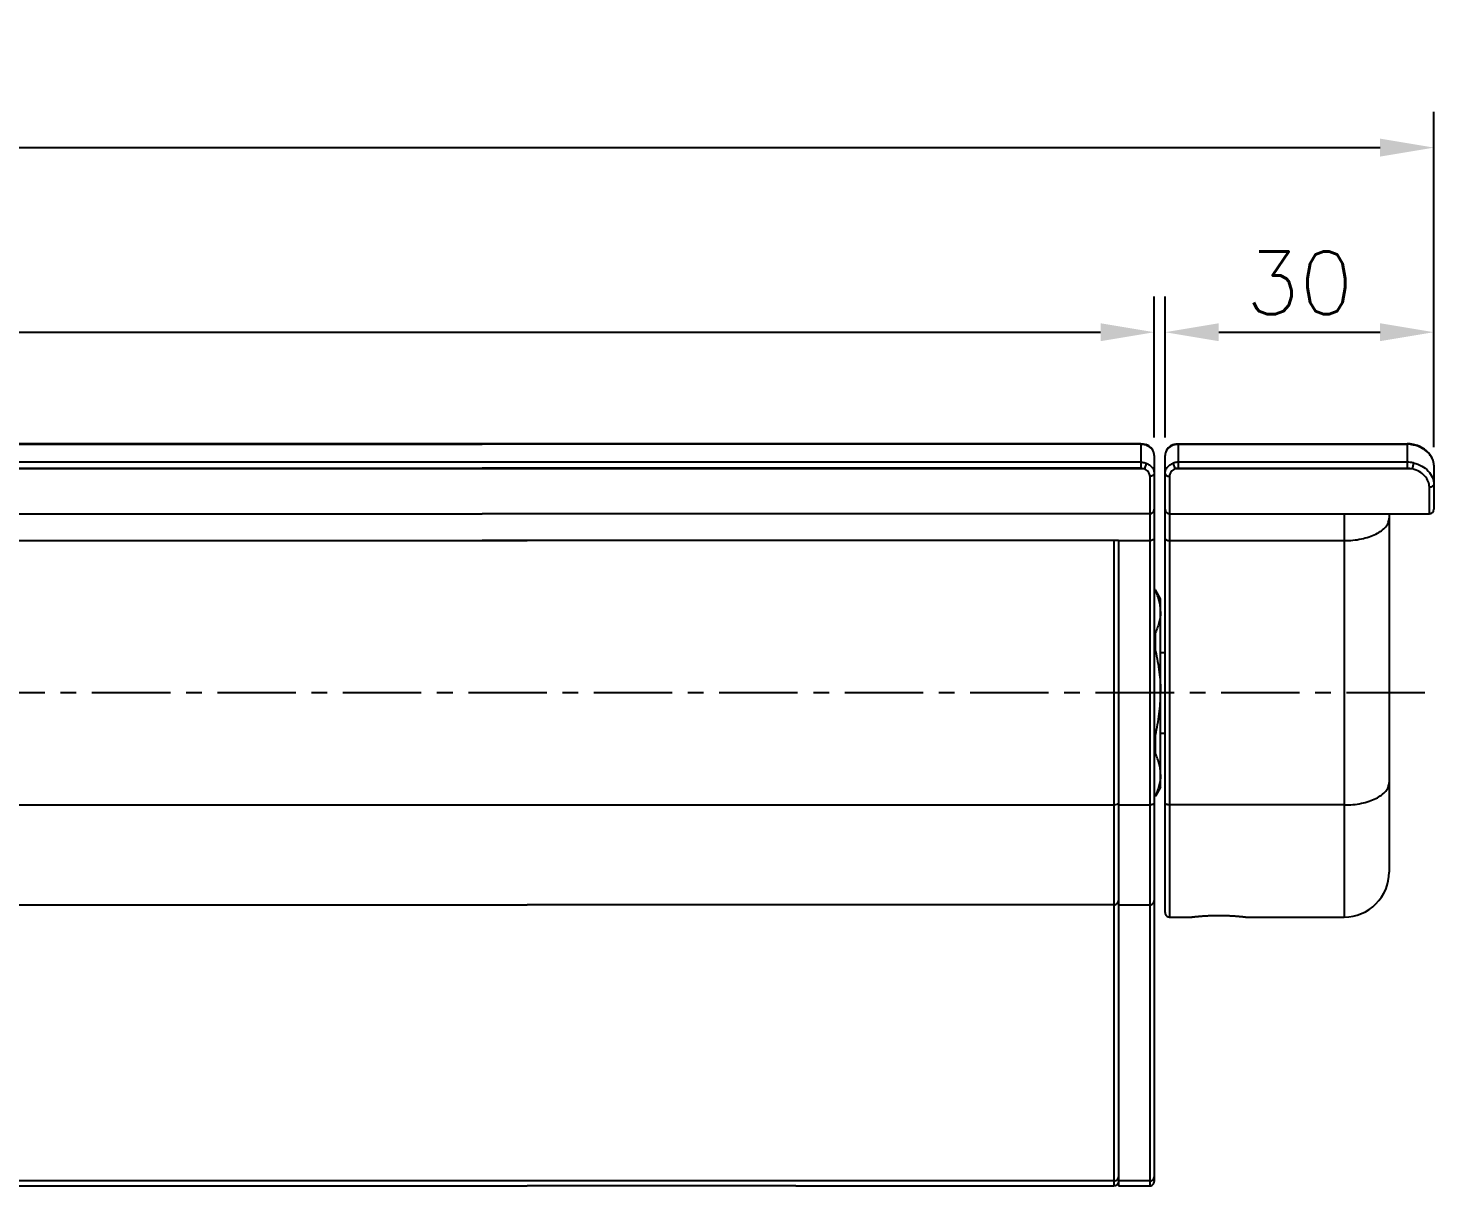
# Model space of a CAD drawing. Extents: x 25424 to 25844, y -4236 to -3939.
# Drawn here: x 25611.7 to 25690.2, y -4115.8 to -4051.2 of the extents above; entities that cross this region are included whole.
import ezdxf

# ---------------------------------------------------------------- set-up
doc = ezdxf.new("R2010")
doc.units = 0
doc.header["$LTSCALE"] = 7
doc.header["$MEASUREMENT"] = 0
doc.linetypes.add('CENTER', pattern=[2, 1.25, -0.25, 0.25, -0.25])
doc.layers.get('0').update_dxf_attribs({"color": 2, "linetype": 'CONTINUOUS'})
doc.layers.get('DEFPOINTS').update_dxf_attribs({"linetype": 'CONTINUOUS'})
for name, color, linetype in [('AC064_DSHAPE', 7, 'CONTINUOUS'), ('BODY_R1_COVER_L_VER2SHAPE', 7, 'CONTINUOUS'), ('BODY_R1_COVER_M_VER2SHAPE', 7, 'CONTINUOUS'), ('BODY_R1_L_VER2SHAPE', 7, 'CONTINUOUS'), ('BODY_R1_M_VER2SHAPE', 7, 'CONTINUOUS'), ('CL', 1, 'CENTER'), ('LEVER2SHAPE', 7, 'CONTINUOUS'), ('NUTSHAPE', 7, 'CONTINUOUS')]:
    doc.layers.add(name, color=color, linetype=linetype)
doc.styles.add('GHS', font='romans', dxfattribs={"bigfont": 'ghs'})
doc.dimstyles.new('STANDARD$0', dxfattribs={"dimscale": 0, "dimtxt": 3.5, "dimasz": 3, "dimexe": 2, "dimexo": 1, "dimgap": 1, "dimtad": 3, "dimtoh": 1, "dimdec": 4, "dimdsep": 46, "dimtxsty": 'GHS', "dimcen": 2.5, "dimclrd": 256, "dimclre": 256, "dimclrt": 256, "dimadec": 0, "dimazin": 0, "dimtfac": 0.6, "dimtdec": 4, "dimtix": 1, "dimtmove": 2, "dimatfit": 3, "dimfxl": 0, "dimtolj": 1, "dimarcsym": 0})

# ---------------------------------------------------------------- blocks, each defined once
blk = doc.blocks.new('*D8')
at = {"lineweight": -2}
for p, q in [((25524.586, -4074.043), (25524.586, -4066.16)), ((25674.586, -4074.043), (25674.586, -4066.16)), ((25527.586, -4068.16), (25671.586, -4068.16))]:
    blk.add_line(p, q, dxfattribs=at)
for points in [[(25527.586, -4067.66), (25527.586, -4068.66), (25524.586, -4068.16)], [(25671.586, -4067.66), (25671.586, -4068.66), (25674.586, -4068.16)]]:
    blk.add_solid(points)
at = {"layer": 'DEFPOINTS', "color": 0}
for p in [(25674.586, -4068.16), (25524.586, -4075.043), (25674.586, -4075.043)]:
    blk.add_point(p, dxfattribs=at)
at = {"insert": (25599.586, -4065.41), "char_height": 3.5, "attachment_point": 5, "style": 'GHS'}
blk.add_mtext('\\A1;300', dxfattribs=at)
blk = doc.blocks.new('*D10')
at = {"lineweight": -2}
for p, q in [((25675.186, -4074.043), (25675.186, -4066.16)), ((25690.186, -4074.571), (25690.186, -4066.16)), ((25678.186, -4068.16), (25687.186, -4068.16))]:
    blk.add_line(p, q, dxfattribs=at)
for points in [[(25678.186, -4067.66), (25678.186, -4068.66), (25675.186, -4068.16)], [(25687.186, -4067.66), (25687.186, -4068.66), (25690.186, -4068.16)]]:
    blk.add_solid(points)
at = {"layer": 'DEFPOINTS', "color": 0}
for p in [(25690.186, -4068.16), (25675.186, -4075.043), (25690.186, -4075.571)]:
    blk.add_point(p, dxfattribs=at)
at = {"insert": (25682.686, -4065.41), "char_height": 3.5, "attachment_point": 5, "style": 'GHS'}
blk.add_mtext('\\A1;30', dxfattribs=at)
blk = doc.blocks.new('*D4')
at = {"lineweight": -2}
for p, q in [((25508.986, -4067.16), (25508.986, -4055.861)), ((25690.186, -4067.16), (25690.186, -4055.861)), ((25511.986, -4057.861), (25687.186, -4057.861))]:
    blk.add_line(p, q, dxfattribs=at)
for points in [[(25511.986, -4057.361), (25511.986, -4058.361), (25508.986, -4057.861)], [(25687.186, -4057.361), (25687.186, -4058.361), (25690.186, -4057.861)]]:
    blk.add_solid(points)
at = {"layer": 'DEFPOINTS', "color": 0}
for p in [(25690.186, -4057.861), (25508.986, -4068.16), (25690.186, -4068.16)]:
    blk.add_point(p, dxfattribs=at)
at = {"insert": (25599.586, -4054.194), "char_height": 3.5, "attachment_point": 5, "style": 'GHS'}
blk.add_mtext('\\A1;(362)', dxfattribs=at)

msp = doc.modelspace()

# ---------------------------------------------------------------- linework, layer by layer
at = {"layer": 'AC064_DSHAPE', "color": 7, "linetype": 'Continuous'}
for p, q in [((25674.936402, -4086.038068), (25675.186402, -4086.038068)), ((25674.936402, -4090.538068), (25675.186402, -4090.538068))]:
    msp.add_line(p, q, dxfattribs=at)
at = {"layer": 'BODY_R1_COVER_L_VER2SHAPE', "color": 7, "linetype": 'Continuous'}
for p, q in [((25673.836402, -4074.379574), (25637.086402, -4074.379574)), ((25673.836402, -4074.413068), (25637.086402, -4074.413068)), ((25673.836402, -4074.379574), (25673.836402, -4075.754574)), ((25673.836402, -4075.413068), (25637.086402, -4075.413068)), ((25674.586402, -4075.0431), (25674.586402, -4115.538068)), ((25673.836402, -4075.754574), (25637.086402, -4075.754574)), ((25674.029222, -4075.788068), (25637.086402, -4075.788068)), ((25674.336402, -4076.196797), (25674.336402, -4115.788068)), ((25674.336402, -4078.288068), (25637.086402, -4078.288068)), ((25672.586402, -4079.788068), (25637.086402, -4079.788068)), ((25672.586402, -4079.788068), (25674.336402, -4079.788068)), ((25672.586402, -4079.788068), (25672.586402, -4115.788068)), ((25674.336402, -4094.538068), (25672.586402, -4094.538068)), ((25672.586402, -4100.10705), (25674.336402, -4100.10705)), ((25674.336402, -4115.51566), (25672.586402, -4115.51566)), ((25672.586402, -4115.788068), (25674.336402, -4115.788068))]:
    msp.add_line(p, q, dxfattribs=at)
msp.add_lwpolyline([(25674.586402, -4075.043045), (25674.58161, -4074.970055), (25674.566309, -4074.893771), (25674.540691, -4074.819143), (25674.505145, -4074.747285), (25674.460136, -4074.679228), (25674.406184, -4074.615892), (25674.343992, -4074.55828), (25674.274371, -4074.507327), (25674.198125, -4074.46387), (25674.114299, -4074.427989)], dxfattribs=at)
for centre, radius, start, end in [((25673.836401, -4075.278161), 0.865094, 83.43209198, 89.99994416), ((25673.837797, -4075.266369), 0.853219, 76.80917087, 83.43464587), ((25673.842518, -4075.24635), 0.832651, 70.12226664, 76.81111179), ((25673.853557, -4075.215452), 0.79984, 64.95169288, 70.11336219), ((25674.096915, -4075.043427), 0.489488, 0.038927, 7.34895424), ((25674.336311, -4078.037892), 0.249996, 270.02080453, 359.95987742), ((25674.336412, -4115.538087), 0.25, 269.99760785, 0.0044792)]:
    msp.add_arc(centre, radius, start, end, dxfattribs=at)
for points, knots in [([(25673.836402, -4074.379569), (25673.860087, -4074.379572), (25673.954337, -4074.383607), (25674.047914, -4074.403963), (25674.114312, -4074.427989)], [0, 0, 0, 0, 0.251179993, 1, 1, 1, 1]), ([(25674.125631, -4074.463308), (25674.125631, -4074.45535), (25674.125542, -4074.443054), (25674.118827, -4074.429641), (25674.114291, -4074.428047)], [0, 0, 0, 0, 0.623387695, 1, 1, 1, 1]), ([(25674.582381, -4074.980816), (25674.569355, -4074.879322), (25674.474961, -4074.671956), (25674.294737, -4074.538757), (25674.192196, -4074.490836)], [0, 0, 0, 0, 0.474803964, 1, 1, 1, 1]), ([(25673.836402, -4075.413068), (25673.861126, -4075.413068), (25673.959204, -4075.417248), (25674.05661, -4075.438324), (25674.125631, -4075.463308)], [0, 0, 0, 0, 0.251959719, 1, 1, 1, 1]), ([(25674.125631, -4075.463308), (25674.125631, -4075.483447), (25674.11825, -4075.533223), (25674.090051, -4075.643053), (25674.056819, -4075.730886), (25674.029222, -4075.788068)], [0, 0, 0, 0, 0.177505471, 0.44037492, 1, 1, 1, 1]), ([(25674.125631, -4075.463308), (25674.19214, -4075.487348), (25674.316637, -4075.55198), (25674.466834, -4075.691991), (25674.563047, -4075.863323), (25674.586414, -4075.989825), (25674.586402, -4076.05135)], [0, 0, 0, 0, 0.267813295, 0.523959085, 0.767009347, 1, 1, 1, 1]), ([(25674.029222, -4075.788068), (25674.013943, -4075.782538), (25673.951461, -4075.763022), (25673.885574, -4075.754578), (25673.836402, -4075.754574)], [0, 0, 0, 0, 0.248372216, 1, 1, 1, 1]), ([(25674.336402, -4076.196786), (25674.33641, -4076.154357), (25674.320764, -4076.067209), (25674.235059, -4075.907136), (25674.116016, -4075.821091), (25674.029222, -4075.788068)], [0, 0, 0, 0, 0.236438819, 0.482503579, 1, 1, 1, 1]), ([(25674.586402, -4076.05136), (25674.5864, -4076.070139), (25674.57014, -4076.11389), (25674.51032, -4076.160986), (25674.428624, -4076.190312), (25674.367259, -4076.196786), (25674.336398, -4076.196786)], [0, 0, 0, 0, 0.179413505, 0.416232323, 0.70515929, 1, 1, 1, 1]), ([(25674.586402, -4079.663068), (25674.586402, -4079.679483), (25674.574304, -4079.706667), (25674.544738, -4079.733512), (25674.4989, -4079.761201), (25674.427825, -4079.782516), (25674.367216, -4079.788068), (25674.336402, -4079.788068)], [0, 0, 0, 0, 0.163471112, 0.270664326, 0.39702583, 0.693144782, 1, 1, 1, 1]), ([(25674.586402, -4094.413068), (25674.586402, -4094.430228), (25674.573445, -4094.457845), (25674.54366, -4094.484288), (25674.499413, -4094.510677), (25674.429131, -4094.532332), (25674.368458, -4094.538068), (25674.336402, -4094.538068)], [0, 0, 0, 0, 0.170933267, 0.275930714, 0.396794444, 0.680696503, 1, 1, 1, 1]), ([(25674.336402, -4100.10705), (25674.368851, -4100.10705), (25674.433923, -4100.094977), (25674.516949, -4100.042892), (25674.573118, -4099.964341), (25674.586402, -4099.901491), (25674.586402, -4099.87067)], [0, 0, 0, 0, 0.25643019, 0.509089666, 0.756437359, 1, 1, 1, 1]), ([(25674.336402, -4115.51566), (25674.368851, -4115.51566), (25674.433923, -4115.503588), (25674.516949, -4115.451503), (25674.573118, -4115.372952), (25674.586402, -4115.310102), (25674.586402, -4115.279281)], [0, 0, 0, 0, 0.25643019, 0.509089666, 0.756437359, 1, 1, 1, 1])]:
    msp.add_open_spline(points, degree=3, knots=knots, dxfattribs=at)
at = {"layer": 'BODY_R1_COVER_M_VER2SHAPE', "color": 7, "linetype": 'Continuous'}
for p, q in [((25637.086402, -4074.379574), (25562.086402, -4074.379574)), ((25562.086402, -4074.413068), (25637.086402, -4074.413068)), ((25637.086402, -4075.413068), (25562.086402, -4075.413068)), ((25562.086402, -4075.754574), (25637.086402, -4075.754574)), ((25637.086402, -4075.788068), (25562.086402, -4075.788068)), ((25562.086402, -4078.288068), (25637.086402, -4078.288068)), ((25562.086402, -4079.788068), (25637.086402, -4079.788068))]:
    msp.add_line(p, q, dxfattribs=at)
at = {"layer": 'BODY_R1_L_VER2SHAPE', "color": 7, "linetype": 'Continuous'}
for p, q in [((25672.336403, -4079.788068), (25639.586402, -4079.788068)), ((25672.336402, -4079.788068), (25672.336402, -4115.788068)), ((25672.336402, -4094.538068), (25639.586402, -4094.538068)), ((25672.336402, -4100.10705), (25639.586402, -4100.10705)), ((25672.336402, -4115.51566), (25639.586402, -4115.51566)), ((25654.586402, -4115.788068), (25639.586402, -4115.788068)), ((25654.586402, -4115.788068), (25672.336402, -4115.788068))]:
    msp.add_line(p, q, dxfattribs=at)
msp.add_arc((25672.336412, -4115.538087), 0.25, 269.99760785, 344.45974075, dxfattribs=at)
for points, knots in [([(25672.577923, -4094.445347), (25672.570062, -4094.460062), (25672.542381, -4094.487782), (25672.46195, -4094.527673), (25672.387883, -4094.538068), (25672.336402, -4094.538068)], [0, 0, 0, 0, 0.18701993, 0.422896443, 1, 1, 1, 1]), ([(25672.336402, -4100.10705), (25672.373532, -4100.10705), (25672.448009, -4100.091299), (25672.508996, -4100.045349), (25672.532396, -4100.017407)], [0, 0, 0, 0, 0.504646766, 1, 1, 1, 1]), ([(25672.532396, -4100.017407), (25672.549484, -4099.997), (25672.576868, -4099.950324), (25672.586402, -4099.89698), (25672.586402, -4099.87067)], [0, 0, 0, 0, 0.502895769, 1, 1, 1, 1]), ([(25672.336402, -4115.51566), (25672.373532, -4115.51566), (25672.448009, -4115.49991), (25672.508996, -4115.45396), (25672.532396, -4115.426017)], [0, 0, 0, 0, 0.504646766, 1, 1, 1, 1]), ([(25672.532396, -4115.426017), (25672.549484, -4115.405611), (25672.576868, -4115.358934), (25672.586402, -4115.30559), (25672.586402, -4115.279281)], [0, 0, 0, 0, 0.502895769, 1, 1, 1, 1])]:
    msp.add_open_spline(points, degree=3, knots=knots, dxfattribs=at)
at = {"layer": 'BODY_R1_M_VER2SHAPE', "color": 7, "linetype": 'Continuous'}
for p, q in [((25559.586402, -4079.788068), (25639.586402, -4079.788068)), ((25639.586402, -4094.538068), (25559.586402, -4094.538068)), ((25559.586402, -4100.10705), (25639.586402, -4100.10705)), ((25639.586402, -4115.51566), (25599.586402, -4115.51566)), ((25599.586402, -4115.788068), (25639.586402, -4115.788068))]:
    msp.add_line(p, q, dxfattribs=at)
at = {"layer": 'CL', "ltscale": 0.5}
msp.add_line((25689.686402, -4088.287964), (25509.486402, -4088.287964), dxfattribs=at)
at = {"layer": 'LEVER2SHAPE', "color": 7, "linetype": 'Continuous'}
for p, q in [((25675.936402, -4074.379432), (25688.686402, -4074.379432)), ((25675.936402, -4075.754432), (25675.936402, -4074.379432)), ((25675.936402, -4074.412926), (25688.686402, -4074.412926)), ((25688.686402, -4074.379432), (25688.686402, -4075.754432)), ((25675.186402, -4100.537921), (25675.186402, -4075.042959)), ((25688.686402, -4075.412926), (25675.936402, -4075.412926)), ((25690.186402, -4075.571396), (25690.186402, -4078.037934)), ((25675.436402, -4076.196655), (25675.436402, -4100.787926)), ((25688.994934, -4075.787926), (25675.743582, -4075.787926)), ((25675.936402, -4075.754432), (25688.686402, -4075.754432)), ((25689.936402, -4078.287926), (25689.936402, -4076.809521)), ((25675.436402, -4078.287926), (25689.936402, -4078.287926)), ((25685.186402, -4078.287926), (25685.186402, -4100.787926)), ((25687.686402, -4078.287926), (25687.686402, -4098.288002)), ((25675.436402, -4079.787926), (25685.186402, -4079.787926)), ((25685.186402, -4094.537926), (25675.436402, -4094.537926)), ((25675.436402, -4100.787926), (25676.686402, -4100.787926)), ((25679.686402, -4100.787926), (25685.186402, -4100.787926))]:
    msp.add_line(p, q, dxfattribs=at)
for points in [[(25675.658505, -4074.427848), (25675.574679, -4074.463728), (25675.498433, -4074.507185), (25675.428812, -4074.558139), (25675.36662, -4074.615751), (25675.312668, -4074.679087), (25675.267659, -4074.747143), (25675.232113, -4074.819001), (25675.206495, -4074.893629), (25675.191194, -4074.969914), (25675.186402, -4075.042904)], [(25690.186402, -4075.571464), (25690.184826, -4075.523035), (25690.170305, -4075.415128), (25690.140738, -4075.305972), (25690.096309, -4075.196704), (25690.037274, -4075.088486), (25689.964004, -4074.982598), (25689.876956, -4074.880573), (25689.776885, -4074.78394), (25689.664726, -4074.694263), (25689.541497, -4074.613224), (25689.408526, -4074.542266), (25689.26707, -4074.482688), (25689.118447, -4074.43573), (25689.048783, -4074.418794)], [(25675.186402, -4100.537997), (25675.189189, -4100.575111), (25675.197834, -4100.612749), (25675.212676, -4100.649466), (25675.233547, -4100.684004), (25675.259822, -4100.714971), (25675.29077, -4100.741121), (25675.325139, -4100.761827), (25675.36139, -4100.776485), (25675.39808, -4100.785027), (25675.436402, -4100.787998)]]:
    msp.add_lwpolyline(points, dxfattribs=at)
for centre, radius, start, end in [((25675.919306, -4075.215449), 0.799991, 109.88726072, 116.05802828), ((25675.930295, -4075.246237), 0.832681, 103.1730859, 109.87764615), ((25675.935019, -4075.266295), 0.853288, 96.53406329, 103.17501111), ((25675.936403, -4075.278026), 0.8651, 90.00004407, 96.53670565), ((25688.686414, -4076.067112), 1.687681, 77.60116154, 90.00040835), ((25688.68662, -4076.136269), 1.723343, 77.60143618, 90.00725085), ((25688.68662, -4077.13627), 1.723344, 77.60144006, 90.00724689), ((25688.686521, -4077.191127), 1.436695, 77.6039296, 90.00475759), ((25675.436402, -4078.037926), 0.25, 180, 270), ((25689.936393, -4078.03792), 0.25, 270.00214021, 359.99862539), ((25685.186438, -4098.28795), 2.499999, 269.99916493, 0)]:
    msp.add_arc(centre, radius, start, end, dxfattribs=at)
for points, knots in [([(25675.567885, -4074.496777), (25675.458469, -4074.550283), (25675.311182, -4074.668688), (25675.205502, -4074.87823), (25675.186398, -4074.98918), (25675.186402, -4075.042953)], [0, 0, 0, 0, 0.524655576, 0.768367581, 1, 1, 1, 1]), ([(25675.658513, -4074.427905), (25675.653977, -4074.429499), (25675.647262, -4074.442912), (25675.647173, -4074.455208), (25675.647173, -4074.463166)], [0, 0, 0, 0, 0.376611057, 1, 1, 1, 1]), ([(25675.658492, -4074.427849), (25675.72489, -4074.403823), (25675.818467, -4074.383467), (25675.912717, -4074.379432), (25675.936402, -4074.379429)], [0, 0, 0, 0, 0.74882013, 1, 1, 1, 1]), ([(25689.048771, -4074.418858), (25689.052612, -4074.41966), (25689.056553, -4074.434659), (25689.056641, -4074.445048), (25689.056641, -4074.453118)], [0, 0, 0, 0, 0.327128827, 1, 1, 1, 1]), ([(25690.186402, -4075.571396), (25690.186421, -4075.460389), (25690.14122, -4075.283448), (25690.019089, -4075.068592), (25689.885471, -4074.903585), (25689.716968, -4074.75257), (25689.449841, -4074.576213), (25689.217382, -4074.488599), (25689.056641, -4074.453118)], [0, 0, 0, 0, 0.196123805, 0.310987945, 0.435915966, 0.569314639, 0.709172325, 1, 1, 1, 1]), ([(25675.186402, -4076.051208), (25675.18639, -4075.989684), (25675.209757, -4075.863182), (25675.30597, -4075.69185), (25675.456167, -4075.551839), (25675.580664, -4075.487207), (25675.647173, -4075.463166)], [0, 0, 0, 0, 0.232990653, 0.476040915, 0.732186705, 1, 1, 1, 1]), ([(25675.936402, -4075.412926), (25675.911678, -4075.412926), (25675.8136, -4075.417107), (25675.716194, -4075.438183), (25675.647173, -4075.463166)], [0, 0, 0, 0, 0.25195815, 1, 1, 1, 1]), ([(25675.647173, -4075.463166), (25675.647173, -4075.483306), (25675.654554, -4075.533082), (25675.682753, -4075.642911), (25675.715985, -4075.730744), (25675.743582, -4075.787926)], [0, 0, 0, 0, 0.177505471, 0.44037492, 1, 1, 1, 1]), ([(25688.994934, -4075.787926), (25689.012811, -4075.727144), (25689.033986, -4075.635914), (25689.051919, -4075.523664), (25689.056642, -4075.473392), (25689.056641, -4075.453096)], [0, 0, 0, 0, 0.5572035, 0.821497, 1, 1, 1, 1]), ([(25689.056641, -4075.453118), (25689.214936, -4075.488008), (25689.51559, -4075.600855), (25689.883241, -4075.883151), (25690.125121, -4076.237574), (25690.186428, -4076.506788), (25690.186402, -4076.633435)], [0, 0, 0, 0, 0.277893149, 0.541458129, 0.782878971, 1, 1, 1, 1]), ([(25675.186402, -4076.051218), (25675.186404, -4076.069998), (25675.202663, -4076.113748), (25675.262483, -4076.160844), (25675.344178, -4076.19017), (25675.405543, -4076.196644), (25675.436404, -4076.196644)], [0, 0, 0, 0, 0.17941351, 0.416231917, 0.70515861, 1, 1, 1, 1]), ([(25675.743583, -4075.787926), (25675.656788, -4075.820949), (25675.537746, -4075.906994), (25675.45204, -4076.067068), (25675.436394, -4076.154215), (25675.436402, -4076.196644)], [0, 0, 0, 0, 0.517496421, 0.763561181, 1, 1, 1, 1]), ([(25675.936402, -4075.754432), (25675.919919, -4075.754434), (25675.854535, -4075.757225), (25675.789598, -4075.771274), (25675.743582, -4075.787926)], [0, 0, 0, 0, 0.251957904, 1, 1, 1, 1]), ([(25689.936402, -4076.809514), (25689.936424, -4076.701151), (25689.885211, -4076.470993), (25689.684937, -4076.165228), (25689.379403, -4075.918619), (25689.127378, -4075.818653), (25688.994934, -4075.787926)], [0, 0, 0, 0, 0.21883744, 0.462158162, 0.725427197, 1, 1, 1, 1]), ([(25690.186402, -4076.633435), (25690.186402, -4076.655817), (25690.171857, -4076.705978), (25690.112847, -4076.764855), (25690.029761, -4076.801445), (25689.967357, -4076.809514), (25689.936407, -4076.809514)], [0, 0, 0, 0, 0.200439923, 0.444087735, 0.722838528, 1, 1, 1, 1]), ([(25685.186402, -4079.787926), (25685.506864, -4079.787926), (25685.978755, -4079.743971), (25686.565981, -4079.589835), (25686.94481, -4079.437533), (25687.258774, -4079.251205), (25687.496998, -4079.03598), (25687.649795, -4078.796414), (25687.686402, -4078.620782), (25687.686402, -4078.537926)], [0, 0, 0, 0, 0.318177145, 0.466229272, 0.601749425, 0.722243018, 0.826949875, 0.917734655, 1, 1, 1, 1]), ([(25675.186402, -4079.662926), (25675.186402, -4079.679341), (25675.1985, -4079.706526), (25675.228066, -4079.733371), (25675.273904, -4079.76106), (25675.344979, -4079.782374), (25675.405588, -4079.787926), (25675.436402, -4079.787926)], [0, 0, 0, 0, 0.163471112, 0.270664326, 0.39702583, 0.693144782, 1, 1, 1, 1]), ([(25685.186402, -4094.537926), (25685.506864, -4094.537926), (25685.978755, -4094.493971), (25686.565981, -4094.339835), (25686.94481, -4094.187533), (25687.258774, -4094.001205), (25687.496998, -4093.78598), (25687.649795, -4093.546414), (25687.686402, -4093.370782), (25687.686402, -4093.287926)], [0, 0, 0, 0, 0.318177145, 0.466229272, 0.601749425, 0.722243018, 0.826949875, 0.917734655, 1, 1, 1, 1]), ([(25675.436402, -4094.537925), (25675.405588, -4094.537925), (25675.344979, -4094.532374), (25675.273904, -4094.511059), (25675.228066, -4094.48337), (25675.1985, -4094.456525), (25675.186402, -4094.429341), (25675.186402, -4094.412925)], [0, 0, 0, 0, 0.306855224, 0.602974181, 0.729335685, 0.836528896, 1, 1, 1, 1]), ([(25676.686402, -4100.787926), (25676.686037, -4100.788414), (25676.690809, -4100.786758), (25676.693961, -4100.787423), (25676.70427, -4100.785603), (25676.716293, -4100.784446), (25676.732651, -4100.78243), (25676.761027, -4100.779191), (25676.805172, -4100.774177), (25676.867893, -4100.767389), (25676.943318, -4100.759613), (25677.030669, -4100.751187), (25677.129119, -4100.742414), (25677.23774, -4100.733634), (25677.399783, -4100.722014), (25677.619362, -4100.709569), (25677.897264, -4100.699862), (25678.088784, -4100.6976), (25678.186402, -4100.6976)], [0, 0, 0, 0, 0.001215619, 0.004852946, 0.010897645, 0.019335388, 0.030151386, 0.043318115, 0.076537329, 0.118654851, 0.169250474, 0.227802563, 0.29375346, 0.366454945, 0.44523, 0.617890692, 0.805230908, 1, 1, 1, 1]), ([(25678.186402, -4100.6976), (25678.28402, -4100.6976), (25678.475541, -4100.699862), (25678.753446, -4100.70957), (25679.009405, -4100.724075), (25679.204367, -4100.73891), (25679.342135, -4100.751187), (25679.429503, -4100.759614), (25679.504872, -4100.767387), (25679.567749, -4100.774183), (25679.616877, -4100.779788), (25679.650261, -4100.78355), (25679.66845, -4100.785869), (25679.679049, -4100.786843), (25679.681671, -4100.787668), (25679.686993, -4100.787778), (25679.686402, -4100.787926)], [0, 0, 0, 0, 0.194769374, 0.382111528, 0.554774515, 0.706249876, 0.772199775, 0.830751084, 0.881345993, 0.923463278, 0.956682178, 0.980664961, 0.989102675, 0.995147252, 0.998784445, 1, 1, 1, 1])]:
    msp.add_open_spline(points, degree=3, knots=knots, dxfattribs=at)
at = {"layer": 'NUTSHAPE', "color": 7, "linetype": 'Continuous'}
for p, q in [((25674.647727, -4082.538068), (25674.586402, -4082.538068)), ((25674.647727, -4082.56883), (25674.586402, -4082.56883)), ((25674.647727, -4082.56883), (25674.647727, -4082.538068)), ((25674.936402, -4083.038068), (25674.647727, -4082.538068)), ((25674.936402, -4093.538068), (25674.936402, -4083.038068)), ((25674.647727, -4084.914038), (25674.586402, -4084.914038)), ((25674.647727, -4085.94286), (25674.647727, -4084.914038)), ((25674.647727, -4085.94286), (25674.586402, -4085.94286)), ((25674.647727, -4090.633275), (25674.586402, -4090.633275)), ((25674.647727, -4091.662097), (25674.647727, -4090.633275)), ((25674.647727, -4091.662097), (25674.586402, -4091.662097)), ((25674.936402, -4093.538068), (25674.647727, -4094.038068)), ((25674.647727, -4094.007305), (25674.586402, -4094.007305)), ((25674.647727, -4094.038068), (25674.586402, -4094.038068)), ((25674.647727, -4094.038068), (25674.647727, -4094.007305))]:
    msp.add_line(p, q, dxfattribs=at)
for points, knots in [([(25674.936402, -4083.741434), (25674.936402, -4083.644593), (25674.923697, -4083.447883), (25674.867305, -4083.154029), (25674.775041, -4082.858708), (25674.693382, -4082.665772), (25674.647727, -4082.56883)], [0, 0, 0, 0, 0.238713483, 0.48436012, 0.735863865, 1, 1, 1, 1]), ([(25674.936402, -4083.741434), (25674.936402, -4083.838275), (25674.923697, -4084.034986), (25674.867305, -4084.328839), (25674.775041, -4084.62416), (25674.693382, -4084.817096), (25674.647727, -4084.914038)], [0, 0, 0, 0, 0.238713483, 0.48436012, 0.735863865, 1, 1, 1, 1]), ([(25674.647727, -4085.94286), (25674.69402, -4086.139453), (25674.77645, -4086.530315), (25674.86807, -4087.1195), (25674.923878, -4087.704547), (25674.936402, -4088.094709), (25674.936402, -4088.288068)], [0, 0, 0, 0, 0.255879825, 0.505834404, 0.755030629, 1, 1, 1, 1]), ([(25674.647727, -4090.633275), (25674.69402, -4090.436682), (25674.77645, -4090.04582), (25674.86807, -4089.456635), (25674.923878, -4088.871588), (25674.936402, -4088.481426), (25674.936402, -4088.288068)], [0, 0, 0, 0, 0.255879825, 0.505834404, 0.755030629, 1, 1, 1, 1]), ([(25674.936402, -4092.834701), (25674.936402, -4092.73786), (25674.923697, -4092.541149), (25674.867305, -4092.247296), (25674.775041, -4091.951975), (25674.693382, -4091.759039), (25674.647727, -4091.662097)], [0, 0, 0, 0, 0.238713483, 0.48436012, 0.735863865, 1, 1, 1, 1]), ([(25674.936402, -4092.834701), (25674.936402, -4092.931542), (25674.923697, -4093.128253), (25674.867305, -4093.422106), (25674.775041, -4093.717427), (25674.693382, -4093.910363), (25674.647727, -4094.007305)], [0, 0, 0, 0, 0.238713483, 0.48436012, 0.735863865, 1, 1, 1, 1])]:
    msp.add_open_spline(points, degree=3, knots=knots, dxfattribs=at)

# ---------------------------------------------------------------- dimensions: what is measured, and where the dimension line sits
dim = msp.add_linear_dim(base=(25690.186402, -4057.860815), p1=(25508.986402, -4068.159836), p2=(25690.186402, -4068.159836), text='(362)', dimstyle='STANDARD$0', override={"dimscale": 1, "dimtoh": 0, "dimlfac": 2, "dimcen": 3, "dimadec": 4, "dimazin": 2, "dimtmove": 1, "dimatfit": 2, "dimfxl": 3, "dimarcsym": 2})
dim.commit()
dim.dimension.update_dxf_attribs({"geometry": '*D4', "text_midpoint": (25599.586402, -4054.194148)})
for base, p1, p2, picture, middle in [((25674.586402, -4068.159836), (25524.586402, -4075.043045), (25674.586402, -4075.043045), '*D8', (25599.586402, -4065.409836)), ((25690.186402, -4068.159836), (25675.186402, -4075.042959), (25690.186402, -4075.571464), '*D10', (25682.686402, -4065.409836))]:
    dim = msp.add_linear_dim(base=base, p1=p1, p2=p2, dimstyle='STANDARD$0', override={"dimscale": 1, "dimtoh": 0, "dimlfac": 2, "dimcen": 3, "dimadec": 4, "dimazin": 2, "dimtmove": 1, "dimatfit": 2, "dimfxl": 3, "dimarcsym": 2})
    dim.commit()
    dim.dimension.update_dxf_attribs({"geometry": picture, "text_midpoint": middle})

doc.saveas('drawing.dxf')
